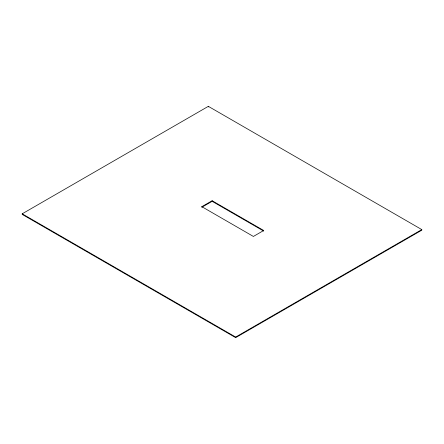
<?xml version="1.0" encoding="UTF-8"?>
<svg xmlns="http://www.w3.org/2000/svg" width="444" height="444" viewBox="0 0 444 444"><rect width="100%" height="100%" fill="white"/><g stroke="black" fill="none" stroke-linecap="round" stroke-linejoin="round"><path stroke-width="0.67" d="M22.2 213.814L208.336 106.349L421.8 229.592L421.8 230.186L235.664 337.651L22.2 214.408L22.2 213.814L235.664 337.057L421.8 229.592M201.831 206.676L212.143 200.721L263.703 230.492L253.391 236.447L201.831 206.676L201.831 207.27L212.143 201.321L263.703 231.085M235.664 337.057L235.664 337.651M212.143 200.721L212.143 201.321M208.336 106.349L208.336 106.943"/></g></svg>
